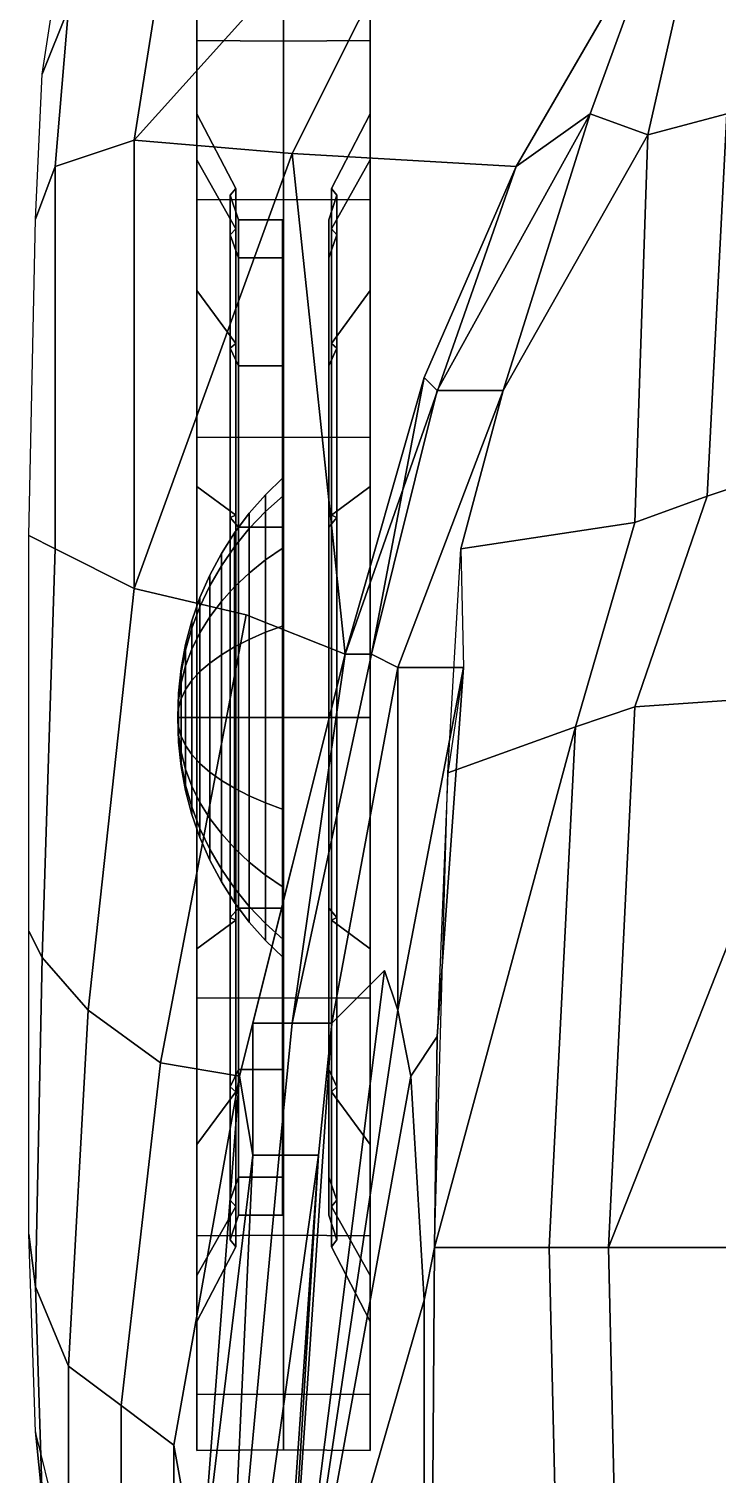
# Model space of a CAD drawing. Extents: x -29 to 31, y -38 to 119.
# Drawn here: x -29.43 to -16.37, y 67.41 to 94.82 of the extents above; entities that cross this region are included whole.
import ezdxf

# ---------------------------------------------------------------- set-up
doc = ezdxf.new("R2010")
doc.units = 0
doc.header["$MEASUREMENT"] = 0
for name, color, linetype in [('BACK', 7, 'CONTINUOUS'), ('BACKFENDER', 7, 'CONTINUOUS'), ('BACKSIDE', 7, 'CONTINUOUS'), ('BACKWINDOW', 251, 'CONTINUOUS'), ('ROOF', 7, 'CONTINUOUS'), ('TIRES', 7, 'CONTINUOUS'), ('WINDMOLD', 7, 'CONTINUOUS')]:
    doc.layers.add(name, color=color, linetype=linetype)

msp = doc.modelspace()

# ---------------------------------------------------------------- linework, layer by layer
at = {"layer": 'BACK', "color": 1, "linetype": 'Continuous'}
for points in [[(-16.181, 93.208, -1.192), (-17.681, 92.808, -1.992), (-16.681, 97.208, -5.892), (-14.981, 97.708, -5.192)], [(-17.681, 92.808, -1.992), (-18.781, 93.208, -4.392), (-17.681, 96.208, -7.192), (-16.681, 97.208, -5.892)]]:
    msp.add_3dface(points, dxfattribs=at)
at = {"layer": 'BACKFENDER', "color": 1, "linetype": 'Continuous'}
for points in [[(-28.681, 95.208, -14.942), (-29.181, 93.958, -16.192), (-28.681, 97.208, -20.942), (-27.931, 98.208, -18.442)], [(-20.181, 92.208, -4.442), (-24.431, 92.458, -6.192), (-21.931, 97.458, -9.442), (-17.431, 96.958, -9.192)], [(-28.931, 92.208, -10.442), (-29.306, 91.208, -12.442), (-29.181, 93.958, -16.192), (-28.681, 95.208, -14.942)], [(-27.431, 84.208, -4.442), (-28.931, 84.958, -6.442), (-28.931, 92.208, -10.442), (-27.431, 92.708, -8.442)], [(-27.431, 84.208, -4.442), (-27.431, 92.708, -8.442), (-24.431, 92.458, -6.192)], [(-23.431, 82.958, -2.192), (-25.306, 83.708, -2.942), (-27.431, 84.208, -4.442), (-24.431, 92.458, -6.192)], [(-23.431, 82.958, -2.192), (-24.431, 92.458, -6.192), (-20.181, 92.208, -4.442)], [(-28.931, 84.958, -6.442), (-29.431, 85.208, -9.442), (-29.306, 91.208, -12.442), (-28.931, 92.208, -10.442)], [(-21.931, 88.208, -3.092), (-23.431, 82.958, -2.192), (-20.181, 92.208, -4.442)], [(-29.181, 77.208, -7.192), (-29.431, 77.708, -9.442), (-29.431, 85.208, -9.442), (-28.931, 84.958, -6.442)], [(-28.306, 76.208, -5.942), (-29.181, 77.208, -7.192), (-28.931, 84.958, -6.442), (-27.431, 84.208, -4.442)], [(-26.931, 75.208, -4.942), (-28.306, 76.208, -5.942), (-27.431, 84.208, -4.442), (-25.306, 83.708, -2.942)], [(-25.431, 74.958, -4.192), (-26.931, 75.208, -4.942), (-25.306, 83.708, -2.942), (-23.431, 82.958, -2.192)], [(-29.306, 70.958, -10.942), (-29.431, 71.958, -12.192), (-29.431, 77.708, -9.442), (-29.181, 77.208, -7.192)], [(-28.681, 69.458, -9.942), (-29.306, 70.958, -10.942), (-29.181, 77.208, -7.192), (-28.306, 76.208, -5.942)], [(-27.681, 68.708, -8.942), (-28.681, 69.458, -9.942), (-28.306, 76.208, -5.942), (-26.931, 75.208, -4.942)], [(-26.681, 67.958, -8.942), (-27.681, 68.708, -8.942), (-26.931, 75.208, -4.942), (-25.431, 74.958, -4.192)], [(-29.181, 66.958, -17.317), (-29.306, 68.208, -17.692), (-29.431, 71.958, -12.192), (-29.306, 70.958, -10.942)], [(-28.681, 65.458, -16.942), (-29.181, 66.958, -17.317), (-29.306, 70.958, -10.942), (-28.681, 69.458, -9.942)], [(-27.681, 64.708, -16.442), (-28.681, 65.458, -16.942), (-28.681, 69.458, -9.942), (-27.681, 68.708, -8.942)], [(-26.681, 63.458, -15.692), (-27.681, 64.708, -16.442), (-27.681, 68.708, -8.942), (-26.681, 67.958, -8.942)], [(-28.681, 64.708, -22.442), (-28.931, 66.708, -22.692), (-29.306, 68.208, -17.692), (-29.181, 66.958, -17.317)]]:
    msp.add_3dface(points, dxfattribs=at)
at = {"layer": 'BACKSIDE', "color": 1, "linetype": 'Continuous'}
for points in [[(-18.781, 93.208, -4.392), (-20.181, 92.208, -4.442), (-17.431, 96.958, -9.192), (-17.681, 96.208, -7.192)], [(-21.681, 87.958, -0.192), (-21.931, 88.208, -3.092), (-20.181, 92.208, -4.442), (-18.781, 93.208, -4.392)], [(-20.431, 87.958, 2.058), (-21.681, 87.958, -0.192), (-18.781, 93.208, -4.392)], [(-22.931, 82.958, -1.192), (-23.431, 82.958, -2.192), (-21.931, 88.208, -3.092)], [(-22.931, 82.958, -1.192), (-21.931, 88.208, -3.092), (-21.681, 87.958, -0.192)], [(-22.431, 82.708, 2.308), (-22.931, 82.958, -1.192), (-21.681, 87.958, -0.192), (-20.431, 87.958, 2.058)], [(-21.181, 82.708, 6.308), (-22.431, 82.708, 2.308), (-20.431, 87.958, 2.058), (-21.231, 84.958, 4.808)], [(-25.181, 75.958, -1.192), (-25.431, 74.958, -4.192), (-23.431, 82.958, -2.192)], [(-24.431, 75.958, -0.192), (-25.181, 75.958, -1.192), (-23.431, 82.958, -2.192)], [(-23.681, 75.958, 3.058), (-24.431, 75.958, -0.192), (-22.931, 82.958, -1.192), (-22.431, 82.708, 2.308)], [(-24.431, 75.958, -0.192), (-23.431, 82.958, -2.192), (-22.931, 82.958, -1.192)], [(-22.431, 76.208, 7.808), (-22.681, 76.958, 5.308), (-23.681, 75.958, 3.058), (-22.431, 82.708, 2.308)], [(-21.681, 75.708, 10.908), (-22.181, 74.958, 9.558), (-22.431, 76.208, 7.808), (-21.181, 82.708, 6.308)], [(-22.431, 76.208, 7.808), (-22.431, 82.708, 2.308), (-21.181, 82.708, 6.308)], [(-21.681, 75.708, 10.908), (-21.181, 82.708, 6.308), (-21.481, 80.708, 7.608)], [(-25.181, 73.458, -1.192), (-25.431, 74.958, -4.192), (-25.181, 75.958, -1.192)], [(-24.681, 73.458, 0.058), (-25.181, 73.458, -1.192), (-25.181, 75.958, -1.192), (-24.431, 75.958, -0.192)], [(-23.681, 75.958, 3.058), (-23.931, 73.458, 1.308), (-24.681, 73.458, 0.058), (-24.431, 75.958, -0.192)], [(-21.731, 71.708, 13.308), (-21.931, 70.708, 12.308), (-22.181, 74.958, 9.558), (-21.681, 75.708, 10.908)], [(-21.731, 71.708, 13.308), (-21.681, 75.708, 10.908), (-21.731, 71.708, 13.308)], [(-26.181, 65.208, -0.692), (-26.681, 67.958, -8.942), (-25.431, 74.958, -4.192)], [(-26.181, 65.208, -0.692), (-25.431, 74.958, -4.192), (-25.181, 73.458, -1.192)], [(-25.681, 62.708, 0.558), (-26.431, 62.708, -0.442), (-26.181, 65.208, -0.692), (-25.181, 73.458, -1.192)], [(-25.431, 62.708, 1.308), (-25.681, 62.708, 0.558), (-24.681, 73.458, 0.058), (-23.931, 73.458, 1.308)], [(-25.681, 62.708, 0.558), (-25.181, 73.458, -1.192), (-24.681, 73.458, 0.058)], [(-24.681, 62.708, 1.558), (-25.431, 62.708, 1.308), (-23.931, 73.458, 1.308)], [(-21.768, 66.333, 14.808), (-21.931, 65.208, 14.308), (-21.931, 70.708, 12.308), (-21.731, 71.708, 13.308)], [(-26.181, 65.208, -0.692), (-26.681, 65.208, -4.692), (-26.681, 65.458, -12.442), (-26.681, 67.958, -8.942)]]:
    msp.add_3dface(points, dxfattribs=at)
at = {"layer": 'BACKWINDOW', "linetype": 'Continuous'}
for points in [[(-24.681, 61.165, 8.115), (-23.681, 75.958, 3.058), (-22.681, 76.958, 5.308)], [(-24.681, 61.165, 8.115), (-22.681, 76.958, 5.308), (-22.431, 76.208, 7.808)], [(-24.681, 61.165, 8.115), (-22.431, 76.208, 7.808), (-22.181, 74.958, 9.558)], [(-24.681, 61.165, 8.115), (-23.931, 73.458, 1.308), (-23.681, 75.958, 3.058)], [(-24.681, 61.165, 8.115), (-22.181, 74.958, 9.558), (-21.931, 70.708, 12.308)], [(-24.681, 61.165, 8.115), (-24.681, 62.708, 1.558), (-23.931, 73.458, 1.308)], [(-24.681, 61.165, 8.115), (-21.931, 70.708, 12.308), (-21.931, 65.208, 14.308)]]:
    msp.add_3dface(points, dxfattribs=at)
at = {"layer": 'ROOF', "color": 1, "linetype": 'Continuous'}
for points in [[(-17.681, 92.808, -1.992), (-20.431, 87.958, 2.058), (-18.781, 93.208, -4.392)], [(-16.181, 93.208, -1.192), (-16.556, 85.958, 6.558), (-17.931, 85.458, 6.058), (-17.681, 92.808, -1.992)], [(-15.181, 88.833, 3.933), (-15.806, 86.208, 7.058), (-16.556, 85.958, 6.558), (-16.181, 93.208, -1.192)], [(-17.681, 92.808, -1.992), (-17.931, 85.458, 6.058), (-21.231, 84.958, 4.808), (-20.431, 87.958, 2.058)], [(-15.806, 86.208, 7.058), (-16.181, 82.083, 12.808), (-17.931, 81.958, 11.558), (-16.556, 85.958, 6.558)], [(-16.556, 85.958, 6.558), (-17.931, 81.958, 11.558), (-19.056, 81.583, 10.683), (-17.931, 85.458, 6.058)], [(-17.931, 85.458, 6.058), (-19.056, 81.583, 10.683), (-21.481, 80.708, 7.608), (-21.231, 84.958, 4.808)], [(-19.056, 81.583, 10.683), (-17.931, 81.958, 11.558), (-18.431, 71.708, 16.308), (-19.556, 71.708, 15.683)], [(-17.931, 81.958, 11.558), (-16.181, 82.083, 12.808), (-14.931, 80.583, 14.058), (-18.431, 71.708, 16.308)], [(-19.056, 81.583, 10.683), (-19.556, 71.708, 15.683), (-21.731, 71.708, 13.308)], [(-19.056, 81.583, 10.683), (-21.731, 71.708, 13.308), (-21.481, 80.708, 7.608)], [(-10.181, 79.958, 16.058), (-11.181, 71.708, 19.433), (-18.431, 71.708, 16.308), (-14.931, 80.583, 14.058)], [(-21.731, 71.708, 13.308), (-19.556, 71.708, 15.683), (-19.306, 60.958, 18.433), (-21.806, 60.958, 16.308)], [(-19.556, 71.708, 15.683), (-18.431, 71.708, 16.308), (-18.181, 60.958, 19.058), (-19.306, 60.958, 18.433)], [(-18.431, 71.708, 16.308), (-11.181, 71.708, 19.433), (-12.181, 60.958, 22.183), (-18.181, 60.958, 19.058)]]:
    msp.add_3dface(points, dxfattribs=at)
at = {"layer": 'TIRES', "color": 245, "linetype": 'Continuous'}
for points in [[(-26.241, 94.597, -28.34), (-24.597, 94.588, -28.336), (-24.597, 95.645, -23.022), (-26.241, 95.655, -23.022)], [(-26.241, 92.338, -27.405), (-26.241, 94.597, -28.34), (-26.241, 95.655, -23.022), (-26.241, 93.21, -23.022)], [(-26.241, 95.655, -23.022), (-24.597, 95.645, -23.022), (-24.597, 94.588, -17.707), (-26.241, 94.597, -17.703)], [(-26.241, 93.21, -23.022), (-26.241, 95.655, -23.022), (-26.241, 94.597, -17.703), (-26.241, 92.338, -18.639)], [(-24.597, 94.588, -28.336), (-22.952, 94.597, -28.34), (-22.952, 95.655, -23.022), (-24.597, 95.645, -23.022)], [(-24.597, 95.645, -23.022), (-22.952, 95.655, -23.022), (-22.952, 94.597, -17.703), (-24.597, 94.588, -17.707)], [(-22.952, 94.597, -28.34), (-22.952, 92.338, -27.405), (-22.952, 93.21, -23.022), (-22.952, 95.655, -23.022)], [(-22.952, 95.655, -23.022), (-22.952, 93.21, -23.022), (-22.952, 92.338, -18.639), (-22.952, 94.597, -17.703)], [(-26.241, 91.585, -32.849), (-24.597, 91.577, -32.842), (-24.597, 94.588, -28.336), (-26.241, 94.597, -28.34)], [(-26.241, 89.856, -31.12), (-26.241, 91.585, -32.849), (-26.241, 94.597, -28.34), (-26.241, 92.338, -27.405)], [(-26.241, 94.597, -17.703), (-24.597, 94.588, -17.707), (-24.597, 91.577, -13.201), (-26.241, 91.585, -13.194)], [(-26.241, 92.338, -18.639), (-26.241, 94.597, -17.703), (-26.241, 91.585, -13.194), (-26.241, 89.856, -14.923)], [(-24.597, 91.577, -32.842), (-22.952, 91.585, -32.849), (-22.952, 94.597, -28.34), (-24.597, 94.588, -28.336)], [(-24.597, 94.588, -17.707), (-22.952, 94.597, -17.703), (-22.952, 91.585, -13.194), (-24.597, 91.577, -13.201)], [(-22.952, 91.585, -32.849), (-22.952, 89.856, -31.12), (-22.952, 92.338, -27.405), (-22.952, 94.597, -28.34)], [(-22.952, 94.597, -17.703), (-22.952, 92.338, -18.639), (-22.952, 89.856, -14.923), (-22.952, 91.585, -13.194)], [(-25.504, 91.029, -26.862), (-26.241, 92.338, -27.405), (-26.241, 93.21, -23.022), (-25.504, 91.793, -23.022)], [(-25.504, 91.793, -23.022), (-26.241, 93.21, -23.022), (-26.241, 92.338, -18.639), (-25.504, 91.029, -19.181)], [(-22.952, 92.338, -27.405), (-23.689, 91.029, -26.862), (-23.689, 91.793, -23.022), (-22.952, 93.21, -23.022)], [(-22.952, 93.21, -23.022), (-23.689, 91.793, -23.022), (-23.689, 91.029, -19.181), (-22.952, 92.338, -18.639)], [(-25.504, 88.854, -30.118), (-26.241, 89.856, -31.12), (-26.241, 92.338, -27.405), (-25.504, 91.029, -26.862)], [(-25.504, 91.029, -19.181), (-26.241, 92.338, -18.639), (-26.241, 89.856, -14.923), (-25.504, 88.854, -15.925)], [(-22.952, 89.856, -31.12), (-23.689, 88.854, -30.118), (-23.689, 91.029, -26.862), (-22.952, 92.338, -27.405)], [(-22.952, 92.338, -18.639), (-23.689, 91.029, -19.181), (-23.689, 88.854, -15.925), (-22.952, 89.856, -14.923)], [(-26.241, 87.076, -35.862), (-24.597, 87.072, -35.852), (-24.597, 91.577, -32.842), (-26.241, 91.585, -32.849)], [(-26.241, 86.14, -33.603), (-26.241, 87.076, -35.862), (-26.241, 91.585, -32.849), (-26.241, 89.856, -31.12)], [(-26.241, 91.585, -13.194), (-24.597, 91.577, -13.201), (-24.597, 87.072, -10.191), (-26.241, 87.076, -10.181)], [(-26.241, 89.856, -14.923), (-26.241, 91.585, -13.194), (-26.241, 87.076, -10.181), (-26.241, 86.14, -12.44)], [(-24.597, 87.072, -35.852), (-22.952, 87.076, -35.862), (-22.952, 91.585, -32.849), (-24.597, 91.577, -32.842)], [(-24.597, 91.577, -13.201), (-22.952, 91.585, -13.194), (-22.952, 87.076, -10.181), (-24.597, 87.072, -10.191)], [(-22.952, 87.076, -35.862), (-22.952, 86.14, -33.603), (-22.952, 89.856, -31.12), (-22.952, 91.585, -32.849)], [(-22.952, 91.585, -13.194), (-22.952, 89.856, -14.923), (-22.952, 86.14, -12.44), (-22.952, 87.076, -10.181)], [(-25.504, 85.598, -32.294), (-26.241, 86.14, -33.603), (-26.241, 89.856, -31.12), (-25.504, 88.854, -30.118)], [(-25.504, 88.854, -15.925), (-26.241, 89.856, -14.923), (-26.241, 86.14, -12.44), (-25.504, 85.598, -13.749)], [(-22.952, 86.14, -33.603), (-23.689, 85.598, -32.294), (-23.689, 88.854, -30.118), (-22.952, 89.856, -31.12)], [(-22.952, 89.856, -14.923), (-23.689, 88.854, -15.925), (-23.689, 85.598, -13.749), (-22.952, 86.14, -12.44)], [(-26.241, 81.757, -36.92), (-24.597, 81.757, -36.909), (-24.597, 87.072, -35.852), (-26.241, 87.076, -35.862)], [(-26.241, 81.757, -34.475), (-26.241, 81.757, -36.92), (-26.241, 87.076, -35.862), (-26.241, 86.14, -33.603)], [(-26.241, 87.076, -10.181), (-24.597, 87.072, -10.191), (-24.597, 81.757, -9.134), (-26.241, 81.757, -9.123)], [(-26.241, 86.14, -12.44), (-26.241, 87.076, -10.181), (-26.241, 81.757, -9.123), (-26.241, 81.757, -11.568)], [(-24.597, 81.757, -36.909), (-22.952, 81.757, -36.92), (-22.952, 87.076, -35.862), (-24.597, 87.072, -35.852)], [(-24.597, 87.072, -10.191), (-22.952, 87.076, -10.181), (-22.952, 81.757, -9.123), (-24.597, 81.757, -9.134)], [(-22.952, 81.757, -36.92), (-22.952, 81.757, -34.475), (-22.952, 86.14, -33.603), (-22.952, 87.076, -35.862)], [(-22.952, 87.076, -10.181), (-22.952, 86.14, -12.44), (-22.952, 81.757, -11.568), (-22.952, 81.757, -9.123)], [(-25.504, 81.757, -33.058), (-26.241, 81.757, -34.475), (-26.241, 86.14, -33.603), (-25.504, 85.598, -32.294)], [(-25.504, 85.598, -13.749), (-26.241, 86.14, -12.44), (-26.241, 81.757, -11.568), (-25.504, 81.757, -12.985)], [(-22.952, 81.757, -34.475), (-23.689, 81.757, -33.058), (-23.689, 85.598, -32.294), (-22.952, 86.14, -33.603)], [(-22.952, 86.14, -12.44), (-23.689, 85.598, -13.749), (-23.689, 81.757, -12.985), (-22.952, 81.757, -11.568)], [(-26.241, 76.438, -35.862), (-24.597, 76.442, -35.852), (-24.597, 81.757, -36.909), (-26.241, 81.757, -36.92)], [(-26.241, 77.374, -33.603), (-26.241, 76.438, -35.862), (-26.241, 81.757, -36.92), (-26.241, 81.757, -34.475)], [(-25.504, 77.916, -32.294), (-26.241, 77.374, -33.603), (-26.241, 81.757, -34.475), (-25.504, 81.757, -33.058)], [(-26.241, 81.757, -9.123), (-24.597, 81.757, -9.134), (-24.597, 76.442, -10.191), (-26.241, 76.438, -10.181)], [(-26.241, 81.757, -11.568), (-26.241, 81.757, -9.123), (-26.241, 76.438, -10.181), (-26.241, 77.374, -12.44)], [(-25.504, 81.757, -12.985), (-26.241, 81.757, -11.568), (-26.241, 77.374, -12.44), (-25.504, 77.916, -13.749)], [(-24.597, 76.442, -35.852), (-22.952, 76.438, -35.862), (-22.952, 81.757, -36.92), (-24.597, 81.757, -36.909)], [(-24.597, 81.757, -9.134), (-22.952, 81.757, -9.123), (-22.952, 76.438, -10.181), (-24.597, 76.442, -10.191)], [(-22.952, 77.374, -33.603), (-23.689, 77.916, -32.294), (-23.689, 81.757, -33.058), (-22.952, 81.757, -34.475)], [(-22.952, 81.757, -11.568), (-23.689, 81.757, -12.985), (-23.689, 77.916, -13.749), (-22.952, 77.374, -12.44)], [(-22.952, 76.438, -35.862), (-22.952, 77.374, -33.603), (-22.952, 81.757, -34.475), (-22.952, 81.757, -36.92)], [(-22.952, 81.757, -9.123), (-22.952, 81.757, -11.568), (-22.952, 77.374, -12.44), (-22.952, 76.438, -10.181)], [(-25.504, 74.66, -30.118), (-26.241, 73.658, -31.12), (-26.241, 77.374, -33.603), (-25.504, 77.916, -32.294)], [(-25.504, 77.916, -13.749), (-26.241, 77.374, -12.44), (-26.241, 73.658, -14.923), (-25.504, 74.66, -15.925)], [(-22.952, 73.658, -31.12), (-23.689, 74.66, -30.118), (-23.689, 77.916, -32.294), (-22.952, 77.374, -33.603)], [(-22.952, 77.374, -12.44), (-23.689, 77.916, -13.749), (-23.689, 74.66, -15.925), (-22.952, 73.658, -14.923)], [(-26.241, 73.658, -31.12), (-26.241, 71.93, -32.849), (-26.241, 76.438, -35.862), (-26.241, 77.374, -33.603)], [(-26.241, 77.374, -12.44), (-26.241, 76.438, -10.181), (-26.241, 71.93, -13.194), (-26.241, 73.658, -14.923)], [(-22.952, 71.93, -32.849), (-22.952, 73.658, -31.12), (-22.952, 77.374, -33.603), (-22.952, 76.438, -35.862)], [(-22.952, 76.438, -10.181), (-22.952, 77.374, -12.44), (-22.952, 73.658, -14.923), (-22.952, 71.93, -13.194)], [(-26.241, 71.93, -32.849), (-24.597, 71.937, -32.842), (-24.597, 76.442, -35.852), (-26.241, 76.438, -35.862)], [(-26.241, 76.438, -10.181), (-24.597, 76.442, -10.191), (-24.597, 71.937, -13.201), (-26.241, 71.93, -13.194)], [(-24.597, 71.937, -32.842), (-22.952, 71.93, -32.849), (-22.952, 76.438, -35.862), (-24.597, 76.442, -35.852)], [(-24.597, 76.442, -10.191), (-22.952, 76.438, -10.181), (-22.952, 71.93, -13.194), (-24.597, 71.937, -13.201)], [(-25.504, 72.485, -26.862), (-26.241, 71.176, -27.405), (-26.241, 73.658, -31.12), (-25.504, 74.66, -30.118)], [(-25.504, 74.66, -15.925), (-26.241, 73.658, -14.923), (-26.241, 71.176, -18.639), (-25.504, 72.485, -19.181)], [(-22.952, 71.176, -27.405), (-23.689, 72.485, -26.862), (-23.689, 74.66, -30.118), (-22.952, 73.658, -31.12)], [(-22.952, 73.658, -14.923), (-23.689, 74.66, -15.925), (-23.689, 72.485, -19.181), (-22.952, 71.176, -18.639)], [(-26.241, 71.176, -27.405), (-26.241, 68.917, -28.34), (-26.241, 71.93, -32.849), (-26.241, 73.658, -31.12)], [(-26.241, 73.658, -14.923), (-26.241, 71.93, -13.194), (-26.241, 68.917, -17.703), (-26.241, 71.176, -18.639)], [(-22.952, 68.917, -28.34), (-22.952, 71.176, -27.405), (-22.952, 73.658, -31.12), (-22.952, 71.93, -32.849)], [(-22.952, 71.93, -13.194), (-22.952, 73.658, -14.923), (-22.952, 71.176, -18.639), (-22.952, 68.917, -17.703)], [(-25.504, 71.721, -23.022), (-26.241, 70.304, -23.022), (-26.241, 71.176, -27.405), (-25.504, 72.485, -26.862)], [(-25.504, 72.485, -19.181), (-26.241, 71.176, -18.639), (-26.241, 70.304, -23.022), (-25.504, 71.721, -23.022)], [(-22.952, 70.304, -23.022), (-23.689, 71.721, -23.022), (-23.689, 72.485, -26.862), (-22.952, 71.176, -27.405)], [(-22.952, 71.176, -18.639), (-23.689, 72.485, -19.181), (-23.689, 71.721, -23.022), (-22.952, 70.304, -23.022)], [(-26.241, 68.917, -28.34), (-24.597, 68.926, -28.336), (-24.597, 71.937, -32.842), (-26.241, 71.93, -32.849)], [(-26.241, 71.93, -13.194), (-24.597, 71.937, -13.201), (-24.597, 68.926, -17.707), (-26.241, 68.917, -17.703)], [(-24.597, 68.926, -28.336), (-22.952, 68.917, -28.34), (-22.952, 71.93, -32.849), (-24.597, 71.937, -32.842)], [(-24.597, 71.937, -13.201), (-22.952, 71.93, -13.194), (-22.952, 68.917, -17.703), (-24.597, 68.926, -17.707)], [(-26.241, 70.304, -23.022), (-26.241, 67.859, -23.022), (-26.241, 68.917, -28.34), (-26.241, 71.176, -27.405)], [(-26.241, 71.176, -18.639), (-26.241, 68.917, -17.703), (-26.241, 67.859, -23.022), (-26.241, 70.304, -23.022)], [(-22.952, 67.859, -23.022), (-22.952, 70.304, -23.022), (-22.952, 71.176, -27.405), (-22.952, 68.917, -28.34)], [(-22.952, 68.917, -17.703), (-22.952, 71.176, -18.639), (-22.952, 70.304, -23.022), (-22.952, 67.859, -23.022)], [(-26.241, 67.859, -23.022), (-24.597, 67.869, -23.022), (-24.597, 68.926, -28.336), (-26.241, 68.917, -28.34)], [(-26.241, 68.917, -17.703), (-24.597, 68.926, -17.707), (-24.597, 67.869, -23.022), (-26.241, 67.859, -23.022)], [(-24.597, 67.869, -23.022), (-22.952, 67.859, -23.022), (-22.952, 68.917, -28.34), (-24.597, 68.926, -28.336)], [(-24.597, 68.926, -17.707), (-22.952, 68.917, -17.703), (-22.952, 67.859, -23.022), (-24.597, 67.869, -23.022)]]:
    msp.add_3dface(points, dxfattribs=at)
at = {"layer": 'TIRES', "color": 1, "linetype": 'Continuous'}
for points in [[(-25.61, 90.911, -26.813), (-25.504, 91.029, -26.862), (-25.504, 91.793, -23.022), (-25.61, 91.665, -23.022)], [(-25.61, 91.665, -23.022), (-25.504, 91.793, -23.022), (-25.504, 91.029, -19.181), (-25.61, 90.911, -19.23)], [(-25.454, 90.476, -26.633), (-25.61, 90.911, -26.813), (-25.61, 91.665, -23.022), (-25.454, 91.195, -23.022)], [(-25.454, 91.195, -23.022), (-25.61, 91.665, -23.022), (-25.61, 90.911, -19.23), (-25.454, 90.476, -19.41)], [(-23.583, 90.911, -26.813), (-23.739, 90.476, -26.633), (-23.739, 91.195, -23.022), (-23.583, 91.665, -23.022)], [(-23.583, 91.665, -23.022), (-23.739, 91.195, -23.022), (-23.739, 90.476, -19.41), (-23.583, 90.911, -19.23)], [(-23.689, 91.029, -26.862), (-23.583, 90.911, -26.813), (-23.583, 91.665, -23.022), (-23.689, 91.793, -23.022)], [(-23.689, 91.793, -23.022), (-23.583, 91.665, -23.022), (-23.583, 90.911, -19.23), (-23.689, 91.029, -19.181)], [(-25.61, 88.763, -30.028), (-25.504, 88.854, -30.118), (-25.504, 91.029, -26.862), (-25.61, 90.911, -26.813)], [(-25.61, 90.911, -19.23), (-25.504, 91.029, -19.181), (-25.504, 88.854, -15.925), (-25.61, 88.763, -16.015)], [(-24.617, 90.476, -26.633), (-25.454, 90.476, -26.633), (-25.454, 91.195, -23.022), (-24.617, 91.195, -23.022)], [(-24.617, 91.195, -23.022), (-25.454, 91.195, -23.022), (-25.454, 90.476, -19.41), (-24.617, 90.476, -19.41)], [(-24.606, 85.963, -24.764), (-24.617, 90.476, -26.633), (-24.617, 91.195, -23.022), (-24.606, 86.309, -23.022)], [(-24.606, 86.309, -23.022), (-24.617, 91.195, -23.022), (-24.617, 90.476, -19.41), (-24.606, 85.963, -21.28)], [(-23.689, 88.854, -30.118), (-23.583, 88.763, -30.028), (-23.583, 90.911, -26.813), (-23.689, 91.029, -26.862)], [(-23.689, 91.029, -19.181), (-23.583, 90.911, -19.23), (-23.583, 88.763, -16.015), (-23.689, 88.854, -15.925)], [(-25.454, 88.431, -29.695), (-25.61, 88.763, -30.028), (-25.61, 90.911, -26.813), (-25.454, 90.476, -26.633)], [(-25.454, 90.476, -19.41), (-25.61, 90.911, -19.23), (-25.61, 88.763, -16.015), (-25.454, 88.431, -16.348)], [(-23.583, 88.763, -30.028), (-23.739, 88.431, -29.695), (-23.739, 90.476, -26.633), (-23.583, 90.911, -26.813)], [(-23.583, 90.911, -19.23), (-23.739, 90.476, -19.41), (-23.739, 88.431, -16.348), (-23.583, 88.763, -16.015)], [(-24.617, 88.431, -29.695), (-25.454, 88.431, -29.695), (-25.454, 90.476, -26.633), (-24.617, 90.476, -26.633)], [(-24.617, 90.476, -19.41), (-25.454, 90.476, -19.41), (-25.454, 88.431, -16.348), (-24.617, 88.431, -16.348)], [(-24.606, 84.976, -26.24), (-24.617, 88.431, -29.695), (-24.617, 90.476, -26.633), (-24.606, 85.963, -24.764)], [(-24.606, 85.963, -21.28), (-24.617, 90.476, -19.41), (-24.617, 88.431, -16.348), (-24.606, 84.976, -19.803)], [(-25.61, 85.549, -32.176), (-25.504, 85.598, -32.294), (-25.504, 88.854, -30.118), (-25.61, 88.763, -30.028)], [(-25.61, 88.763, -16.015), (-25.504, 88.854, -15.925), (-25.504, 85.598, -13.749), (-25.61, 85.549, -13.867)], [(-23.689, 85.598, -32.294), (-23.583, 85.549, -32.176), (-23.583, 88.763, -30.028), (-23.689, 88.854, -30.118)], [(-23.689, 88.854, -15.925), (-23.583, 88.763, -16.015), (-23.583, 85.549, -13.867), (-23.689, 85.598, -13.749)], [(-25.454, 85.369, -31.741), (-25.61, 85.549, -32.176), (-25.61, 88.763, -30.028), (-25.454, 88.431, -29.695)], [(-25.454, 88.431, -16.348), (-25.61, 88.763, -16.015), (-25.61, 85.549, -13.867), (-25.454, 85.369, -14.302)], [(-23.583, 85.549, -32.176), (-23.739, 85.369, -31.741), (-23.739, 88.431, -29.695), (-23.583, 88.763, -30.028)], [(-23.583, 88.763, -16.015), (-23.739, 88.431, -16.348), (-23.739, 85.369, -14.302), (-23.583, 85.549, -13.867)], [(-24.617, 85.369, -31.741), (-25.454, 85.369, -31.741), (-25.454, 88.431, -29.695), (-24.617, 88.431, -29.695)], [(-24.617, 88.431, -16.348), (-25.454, 88.431, -16.348), (-25.454, 85.369, -14.302), (-24.617, 85.369, -14.302)], [(-24.606, 83.499, -27.227), (-24.617, 85.369, -31.741), (-24.617, 88.431, -29.695), (-24.606, 84.976, -26.24)], [(-24.606, 84.976, -19.803), (-24.617, 88.431, -16.348), (-24.617, 85.369, -14.302), (-24.606, 83.499, -18.816)], [(-25.61, 81.757, -32.93), (-25.504, 81.757, -33.058), (-25.504, 85.598, -32.294), (-25.61, 85.549, -32.176)], [(-25.61, 85.549, -13.867), (-25.504, 85.598, -13.749), (-25.504, 81.757, -12.985), (-25.61, 81.757, -13.113)], [(-25.454, 81.757, -32.459), (-25.61, 81.757, -32.93), (-25.61, 85.549, -32.176), (-25.454, 85.369, -31.741)], [(-25.454, 85.369, -14.302), (-25.61, 85.549, -13.867), (-25.61, 81.757, -13.113), (-25.454, 81.757, -13.584)], [(-23.583, 81.757, -32.93), (-23.739, 81.757, -32.459), (-23.739, 85.369, -31.741), (-23.583, 85.549, -32.176)], [(-23.583, 85.549, -13.867), (-23.739, 85.369, -14.302), (-23.739, 81.757, -13.584), (-23.583, 81.757, -13.113)], [(-23.689, 81.757, -33.058), (-23.583, 81.757, -32.93), (-23.583, 85.549, -32.176), (-23.689, 85.598, -32.294)], [(-23.689, 85.598, -13.749), (-23.583, 85.549, -13.867), (-23.583, 81.757, -13.113), (-23.689, 81.757, -12.985)], [(-24.617, 81.757, -32.459), (-25.454, 81.757, -32.459), (-25.454, 85.369, -31.741), (-24.617, 85.369, -31.741)], [(-24.617, 85.369, -14.302), (-25.454, 85.369, -14.302), (-25.454, 81.757, -13.584), (-24.617, 81.757, -13.584)], [(-24.606, 81.757, -27.574), (-24.617, 81.757, -32.459), (-24.617, 85.369, -31.741), (-24.606, 83.499, -27.227)], [(-24.606, 83.499, -18.816), (-24.617, 85.369, -14.302), (-24.617, 81.757, -13.584), (-24.606, 81.757, -18.469)], [(-25.61, 77.965, -32.176), (-25.504, 77.916, -32.294), (-25.504, 81.757, -33.058), (-25.61, 81.757, -32.93)], [(-25.454, 78.145, -31.741), (-25.61, 77.965, -32.176), (-25.61, 81.757, -32.93), (-25.454, 81.757, -32.459)], [(-25.61, 81.757, -13.113), (-25.504, 81.757, -12.985), (-25.504, 77.916, -13.749), (-25.61, 77.965, -13.867)], [(-25.454, 81.757, -13.584), (-25.61, 81.757, -13.113), (-25.61, 77.965, -13.867), (-25.454, 78.145, -14.302)], [(-24.617, 78.145, -31.741), (-25.454, 78.145, -31.741), (-25.454, 81.757, -32.459), (-24.617, 81.757, -32.459)], [(-24.617, 81.757, -13.584), (-25.454, 81.757, -13.584), (-25.454, 78.145, -14.302), (-24.617, 78.145, -14.302)], [(-24.606, 80.015, -27.227), (-24.617, 78.145, -31.741), (-24.617, 81.757, -32.459), (-24.606, 81.757, -27.574)], [(-24.606, 81.757, -18.469), (-24.617, 81.757, -13.584), (-24.617, 78.145, -14.302), (-24.606, 80.015, -18.816)], [(-23.583, 77.965, -32.176), (-23.739, 78.145, -31.741), (-23.739, 81.757, -32.459), (-23.583, 81.757, -32.93)], [(-23.583, 81.757, -13.113), (-23.739, 81.757, -13.584), (-23.739, 78.145, -14.302), (-23.583, 77.965, -13.867)], [(-23.689, 77.916, -32.294), (-23.583, 77.965, -32.176), (-23.583, 81.757, -32.93), (-23.689, 81.757, -33.058)], [(-23.689, 81.757, -12.985), (-23.583, 81.757, -13.113), (-23.583, 77.965, -13.867), (-23.689, 77.916, -13.749)], [(-24.606, 78.538, -26.24), (-24.617, 75.084, -29.695), (-24.617, 78.145, -31.741), (-24.606, 80.015, -27.227)], [(-24.606, 80.015, -18.816), (-24.617, 78.145, -14.302), (-24.617, 75.084, -16.348), (-24.606, 78.538, -19.803)], [(-24.606, 77.551, -24.764), (-24.617, 73.038, -26.633), (-24.617, 75.084, -29.695), (-24.606, 78.538, -26.24)], [(-24.606, 78.538, -19.803), (-24.617, 75.084, -16.348), (-24.617, 73.038, -19.41), (-24.606, 77.551, -21.28)], [(-25.454, 75.084, -29.695), (-25.61, 74.751, -30.028), (-25.61, 77.965, -32.176), (-25.454, 78.145, -31.741)], [(-25.454, 78.145, -14.302), (-25.61, 77.965, -13.867), (-25.61, 74.751, -16.015), (-25.454, 75.084, -16.348)], [(-24.617, 75.084, -29.695), (-25.454, 75.084, -29.695), (-25.454, 78.145, -31.741), (-24.617, 78.145, -31.741)], [(-24.617, 78.145, -14.302), (-25.454, 78.145, -14.302), (-25.454, 75.084, -16.348), (-24.617, 75.084, -16.348)], [(-23.583, 74.751, -30.028), (-23.739, 75.084, -29.695), (-23.739, 78.145, -31.741), (-23.583, 77.965, -32.176)], [(-23.583, 77.965, -13.867), (-23.739, 78.145, -14.302), (-23.739, 75.084, -16.348), (-23.583, 74.751, -16.015)], [(-25.61, 74.751, -30.028), (-25.504, 74.66, -30.118), (-25.504, 77.916, -32.294), (-25.61, 77.965, -32.176)], [(-25.61, 77.965, -13.867), (-25.504, 77.916, -13.749), (-25.504, 74.66, -15.925), (-25.61, 74.751, -16.015)], [(-23.689, 74.66, -30.118), (-23.583, 74.751, -30.028), (-23.583, 77.965, -32.176), (-23.689, 77.916, -32.294)], [(-23.689, 77.916, -13.749), (-23.583, 77.965, -13.867), (-23.583, 74.751, -16.015), (-23.689, 74.66, -15.925)], [(-24.606, 77.205, -23.022), (-24.617, 72.319, -23.022), (-24.617, 73.038, -26.633), (-24.606, 77.551, -24.764)], [(-24.606, 77.551, -21.28), (-24.617, 73.038, -19.41), (-24.617, 72.319, -23.022), (-24.606, 77.205, -23.022)], [(-25.454, 73.038, -26.633), (-25.61, 72.603, -26.813), (-25.61, 74.751, -30.028), (-25.454, 75.084, -29.695)], [(-25.454, 75.084, -16.348), (-25.61, 74.751, -16.015), (-25.61, 72.603, -19.23), (-25.454, 73.038, -19.41)], [(-24.617, 73.038, -26.633), (-25.454, 73.038, -26.633), (-25.454, 75.084, -29.695), (-24.617, 75.084, -29.695)], [(-24.617, 75.084, -16.348), (-25.454, 75.084, -16.348), (-25.454, 73.038, -19.41), (-24.617, 73.038, -19.41)], [(-23.583, 72.603, -26.813), (-23.739, 73.038, -26.633), (-23.739, 75.084, -29.695), (-23.583, 74.751, -30.028)], [(-23.583, 74.751, -16.015), (-23.739, 75.084, -16.348), (-23.739, 73.038, -19.41), (-23.583, 72.603, -19.23)], [(-25.61, 72.603, -26.813), (-25.504, 72.485, -26.862), (-25.504, 74.66, -30.118), (-25.61, 74.751, -30.028)], [(-25.61, 74.751, -16.015), (-25.504, 74.66, -15.925), (-25.504, 72.485, -19.181), (-25.61, 72.603, -19.23)], [(-23.689, 72.485, -26.862), (-23.583, 72.603, -26.813), (-23.583, 74.751, -30.028), (-23.689, 74.66, -30.118)], [(-23.689, 74.66, -15.925), (-23.583, 74.751, -16.015), (-23.583, 72.603, -19.23), (-23.689, 72.485, -19.181)], [(-25.454, 72.319, -23.022), (-25.61, 71.849, -23.022), (-25.61, 72.603, -26.813), (-25.454, 73.038, -26.633)], [(-25.454, 73.038, -19.41), (-25.61, 72.603, -19.23), (-25.61, 71.849, -23.022), (-25.454, 72.319, -23.022)], [(-24.617, 72.319, -23.022), (-25.454, 72.319, -23.022), (-25.454, 73.038, -26.633), (-24.617, 73.038, -26.633)], [(-24.617, 73.038, -19.41), (-25.454, 73.038, -19.41), (-25.454, 72.319, -23.022), (-24.617, 72.319, -23.022)], [(-23.583, 71.849, -23.022), (-23.739, 72.319, -23.022), (-23.739, 73.038, -26.633), (-23.583, 72.603, -26.813)], [(-23.583, 72.603, -19.23), (-23.739, 73.038, -19.41), (-23.739, 72.319, -23.022), (-23.583, 71.849, -23.022)], [(-25.61, 71.849, -23.022), (-25.504, 71.721, -23.022), (-25.504, 72.485, -26.862), (-25.61, 72.603, -26.813)], [(-25.61, 72.603, -19.23), (-25.504, 72.485, -19.181), (-25.504, 71.721, -23.022), (-25.61, 71.849, -23.022)], [(-23.689, 71.721, -23.022), (-23.583, 71.849, -23.022), (-23.583, 72.603, -26.813), (-23.689, 72.485, -26.862)], [(-23.689, 72.485, -19.181), (-23.583, 72.603, -19.23), (-23.583, 71.849, -23.022), (-23.689, 71.721, -23.022)]]:
    msp.add_3dface(points, dxfattribs=at)
at = {"layer": 'TIRES', "color": 255, "linetype": 'Continuous'}
for points in [[(-24.94, 85.663, -24.639), (-24.606, 85.963, -24.764), (-24.606, 86.309, -23.022), (-24.94, 85.984, -23.022)], [(-24.94, 85.984, -23.022), (-24.606, 86.309, -23.022), (-24.606, 85.963, -21.28), (-24.94, 85.663, -21.404)], [(-25.247, 85.34, -24.505), (-24.94, 85.663, -24.639), (-24.94, 85.984, -23.022), (-25.247, 85.635, -23.022)], [(-25.247, 85.635, -23.022), (-24.94, 85.984, -23.022), (-24.94, 85.663, -21.404), (-25.247, 85.34, -21.538)], [(-24.94, 84.746, -26.011), (-24.606, 84.976, -26.24), (-24.606, 85.963, -24.764), (-24.94, 85.663, -24.639)], [(-24.94, 85.663, -21.404), (-24.606, 85.963, -21.28), (-24.606, 84.976, -19.803), (-24.94, 84.746, -20.032)], [(-25.527, 84.996, -24.363), (-25.247, 85.34, -24.505), (-25.247, 85.635, -23.022), (-25.527, 85.262, -23.022)], [(-25.527, 85.262, -23.022), (-25.247, 85.635, -23.022), (-25.247, 85.34, -21.538), (-25.527, 84.996, -21.68)], [(-25.247, 84.499, -25.763), (-24.94, 84.746, -26.011), (-24.94, 85.663, -24.639), (-25.247, 85.34, -24.505)], [(-25.247, 85.34, -21.538), (-24.94, 85.663, -21.404), (-24.94, 84.746, -20.032), (-25.247, 84.499, -20.28)], [(-25.777, 84.633, -24.213), (-25.527, 84.996, -24.363), (-25.527, 85.262, -23.022), (-25.777, 84.87, -23.022)], [(-25.777, 84.87, -23.022), (-25.527, 85.262, -23.022), (-25.527, 84.996, -21.68), (-25.777, 84.633, -21.83)], [(-25.527, 84.236, -25.5), (-25.247, 84.499, -25.763), (-25.247, 85.34, -24.505), (-25.527, 84.996, -24.363)], [(-25.527, 84.996, -21.68), (-25.247, 85.34, -21.538), (-25.247, 84.499, -20.28), (-25.527, 84.236, -20.543)], [(-25.777, 83.958, -25.223), (-25.527, 84.236, -25.5), (-25.527, 84.996, -24.363), (-25.777, 84.633, -24.213)], [(-25.777, 84.633, -21.83), (-25.527, 84.996, -21.68), (-25.527, 84.236, -20.543), (-25.777, 83.958, -20.821)], [(-24.94, 83.375, -26.927), (-24.606, 83.499, -27.227), (-24.606, 84.976, -26.24), (-24.94, 84.746, -26.011)], [(-24.94, 84.746, -20.032), (-24.606, 84.976, -19.803), (-24.606, 83.499, -18.816), (-24.94, 83.375, -19.116)], [(-25.996, 84.253, -24.056), (-25.777, 84.633, -24.213), (-25.777, 84.87, -23.022), (-25.996, 84.459, -23.022)], [(-25.996, 84.459, -23.022), (-25.777, 84.87, -23.022), (-25.777, 84.633, -21.83), (-25.996, 84.253, -21.988)], [(-25.247, 83.241, -26.604), (-24.94, 83.375, -26.927), (-24.94, 84.746, -26.011), (-25.247, 84.499, -25.763)], [(-25.247, 84.499, -20.28), (-24.94, 84.746, -20.032), (-24.94, 83.375, -19.116), (-25.247, 83.241, -19.439)], [(-26.184, 83.86, -23.892), (-25.996, 84.253, -24.056), (-25.996, 84.459, -23.022), (-26.184, 84.033, -23.022)], [(-26.184, 84.033, -23.022), (-25.996, 84.459, -23.022), (-25.996, 84.253, -21.988), (-26.184, 83.86, -22.151)], [(-25.996, 83.668, -24.932), (-25.777, 83.958, -25.223), (-25.777, 84.633, -24.213), (-25.996, 84.253, -24.056)], [(-25.996, 84.253, -21.988), (-25.777, 84.633, -21.83), (-25.777, 83.958, -20.821), (-25.996, 83.668, -21.111)], [(-25.527, 83.099, -26.26), (-25.247, 83.241, -26.604), (-25.247, 84.499, -25.763), (-25.527, 84.236, -25.5)], [(-25.527, 84.236, -20.543), (-25.247, 84.499, -20.28), (-25.247, 83.241, -19.439), (-25.527, 83.099, -19.783)], [(-26.184, 83.366, -24.631), (-25.996, 83.668, -24.932), (-25.996, 84.253, -24.056), (-26.184, 83.86, -23.892)], [(-26.184, 83.86, -22.151), (-25.996, 84.253, -21.988), (-25.996, 83.668, -21.111), (-26.184, 83.366, -21.412)], [(-25.777, 82.948, -25.897), (-25.527, 83.099, -26.26), (-25.527, 84.236, -25.5), (-25.777, 83.958, -25.223)], [(-25.777, 83.958, -20.821), (-25.527, 84.236, -20.543), (-25.527, 83.099, -19.783), (-25.777, 82.948, -20.146)], [(-26.337, 83.454, -23.724), (-26.184, 83.86, -23.892), (-26.184, 84.033, -23.022), (-26.337, 83.593, -23.022)], [(-26.337, 83.593, -23.022), (-26.184, 84.033, -23.022), (-26.184, 83.86, -22.151), (-26.337, 83.454, -22.319)], [(-25.996, 82.791, -25.518), (-25.777, 82.948, -25.897), (-25.777, 83.958, -25.223), (-25.996, 83.668, -24.932)], [(-25.996, 83.668, -21.111), (-25.777, 83.958, -20.821), (-25.777, 82.948, -20.146), (-25.996, 82.791, -20.525)], [(-26.337, 83.055, -24.32), (-26.184, 83.366, -24.631), (-26.184, 83.86, -23.892), (-26.337, 83.454, -23.724)], [(-26.337, 83.454, -22.319), (-26.184, 83.86, -22.151), (-26.184, 83.366, -21.412), (-26.337, 83.055, -21.723)], [(-26.184, 82.628, -25.124), (-25.996, 82.791, -25.518), (-25.996, 83.668, -24.932), (-26.184, 83.366, -24.631)], [(-26.184, 83.366, -21.412), (-25.996, 83.668, -21.111), (-25.996, 82.791, -20.525), (-26.184, 82.628, -20.919)], [(-26.457, 83.038, -23.552), (-26.337, 83.454, -23.724), (-26.337, 83.593, -23.022), (-26.457, 83.143, -23.022)], [(-26.457, 83.143, -23.022), (-26.337, 83.593, -23.022), (-26.337, 83.454, -22.319), (-26.457, 83.038, -22.491)], [(-26.457, 82.737, -24.002), (-26.337, 83.055, -24.32), (-26.337, 83.454, -23.724), (-26.457, 83.038, -23.552)], [(-26.457, 83.038, -22.491), (-26.337, 83.454, -22.319), (-26.337, 83.055, -21.723), (-26.457, 82.737, -22.041)], [(-26.337, 82.46, -24.718), (-26.184, 82.628, -25.124), (-26.184, 83.366, -24.631), (-26.337, 83.055, -24.32)], [(-26.337, 83.055, -21.723), (-26.184, 83.366, -21.412), (-26.184, 82.628, -20.919), (-26.337, 82.46, -21.325)], [(-25.247, 81.757, -26.899), (-24.94, 81.757, -27.249), (-24.94, 83.375, -26.927), (-25.247, 83.241, -26.604)], [(-25.247, 83.241, -19.439), (-24.94, 83.375, -19.116), (-24.94, 81.757, -18.794), (-25.247, 81.757, -19.144)], [(-24.94, 81.757, -27.249), (-24.606, 81.757, -27.574), (-24.606, 83.499, -27.227), (-24.94, 83.375, -26.927)], [(-24.94, 83.375, -19.116), (-24.606, 83.499, -18.816), (-24.606, 81.757, -18.469), (-24.94, 81.757, -18.794)], [(-26.541, 82.615, -23.377), (-26.457, 83.038, -23.552), (-26.457, 83.143, -23.022), (-26.541, 82.685, -23.022)], [(-26.541, 82.685, -23.022), (-26.457, 83.143, -23.022), (-26.457, 83.038, -22.491), (-26.541, 82.615, -22.666)], [(-26.457, 82.288, -24.302), (-26.337, 82.46, -24.718), (-26.337, 83.055, -24.32), (-26.457, 82.737, -24.002)], [(-26.457, 82.737, -22.041), (-26.337, 83.055, -21.723), (-26.337, 82.46, -21.325), (-26.457, 82.288, -21.741)], [(-25.777, 81.757, -26.134), (-25.527, 81.757, -26.527), (-25.527, 83.099, -26.26), (-25.777, 82.948, -25.897)], [(-25.777, 82.948, -20.146), (-25.527, 83.099, -19.783), (-25.527, 81.757, -19.516), (-25.777, 81.757, -19.909)], [(-25.527, 81.757, -26.527), (-25.247, 81.757, -26.899), (-25.247, 83.241, -26.604), (-25.527, 83.099, -26.26)], [(-25.527, 83.099, -19.783), (-25.247, 83.241, -19.439), (-25.247, 81.757, -19.144), (-25.527, 81.757, -19.516)], [(-26.541, 82.414, -23.678), (-26.457, 82.737, -24.002), (-26.457, 83.038, -23.552), (-26.541, 82.615, -23.377)], [(-26.541, 82.615, -22.666), (-26.457, 83.038, -22.491), (-26.457, 82.737, -22.041), (-26.541, 82.414, -22.365)], [(-26.184, 81.757, -25.297), (-25.996, 81.757, -25.724), (-25.996, 82.791, -25.518), (-26.184, 82.628, -25.124)], [(-26.184, 82.628, -20.919), (-25.996, 82.791, -20.525), (-25.996, 81.757, -20.32), (-26.184, 81.757, -20.746)], [(-25.996, 81.757, -25.724), (-25.777, 81.757, -26.134), (-25.777, 82.948, -25.897), (-25.996, 82.791, -25.518)], [(-25.996, 82.791, -20.525), (-25.777, 82.948, -20.146), (-25.777, 81.757, -19.909), (-25.996, 81.757, -20.32)], [(-26.59, 82.187, -23.2), (-26.541, 82.615, -23.377), (-26.541, 82.685, -23.022), (-26.59, 82.222, -23.022)], [(-26.59, 82.222, -23.022), (-26.541, 82.685, -23.022), (-26.541, 82.615, -22.666), (-26.59, 82.187, -22.843)], [(-26.59, 82.086, -23.351), (-26.541, 82.414, -23.678), (-26.541, 82.615, -23.377), (-26.59, 82.187, -23.2)], [(-26.59, 82.187, -22.843), (-26.541, 82.615, -22.666), (-26.541, 82.414, -22.365), (-26.59, 82.086, -22.692)], [(-26.541, 82.112, -23.879), (-26.457, 82.288, -24.302), (-26.457, 82.737, -24.002), (-26.541, 82.414, -23.678)], [(-26.541, 82.414, -22.365), (-26.457, 82.737, -22.041), (-26.457, 82.288, -21.741), (-26.541, 82.112, -22.164)], [(-26.337, 81.757, -24.858), (-26.184, 81.757, -25.297), (-26.184, 82.628, -25.124), (-26.337, 82.46, -24.718)], [(-26.337, 82.46, -21.325), (-26.184, 82.628, -20.919), (-26.184, 81.757, -20.746), (-26.337, 81.757, -21.185)], [(-26.59, 81.935, -23.452), (-26.541, 82.112, -23.879), (-26.541, 82.414, -23.678), (-26.59, 82.086, -23.351)], [(-26.59, 82.086, -22.692), (-26.541, 82.414, -22.365), (-26.541, 82.112, -22.164), (-26.59, 81.935, -22.592)], [(-26.541, 81.757, -23.95), (-26.457, 81.757, -24.408), (-26.457, 82.288, -24.302), (-26.541, 82.112, -23.879)], [(-26.541, 82.112, -22.164), (-26.457, 82.288, -21.741), (-26.457, 81.757, -21.635), (-26.541, 81.757, -22.093)], [(-26.457, 81.757, -24.408), (-26.337, 81.757, -24.858), (-26.337, 82.46, -24.718), (-26.457, 82.288, -24.302)], [(-26.457, 82.288, -21.741), (-26.337, 82.46, -21.325), (-26.337, 81.757, -21.185), (-26.457, 81.757, -21.635)], [(-26.604, 81.757, -23.022), (-26.59, 82.187, -23.2), (-26.59, 82.222, -23.022), (-26.604, 81.757, -23.022)], [(-26.604, 81.757, -23.022), (-26.59, 82.222, -23.022), (-26.59, 82.187, -22.843), (-26.604, 81.757, -23.022)], [(-26.604, 81.757, -23.022), (-26.59, 82.086, -23.351), (-26.59, 82.187, -23.2), (-26.604, 81.757, -23.022)], [(-26.604, 81.757, -23.022), (-26.59, 82.187, -22.843), (-26.59, 82.086, -22.692), (-26.604, 81.757, -23.022)], [(-26.604, 81.757, -23.022), (-26.59, 81.935, -23.452), (-26.59, 82.086, -23.351), (-26.604, 81.757, -23.022)], [(-26.604, 81.757, -23.022), (-26.59, 82.086, -22.692), (-26.59, 81.935, -22.592), (-26.604, 81.757, -23.022)], [(-26.59, 81.757, -23.487), (-26.541, 81.757, -23.95), (-26.541, 82.112, -23.879), (-26.59, 81.935, -23.452)], [(-26.59, 81.935, -22.592), (-26.541, 82.112, -22.164), (-26.541, 81.757, -22.093), (-26.59, 81.757, -22.556)], [(-26.604, 81.757, -23.022), (-26.59, 81.757, -23.487), (-26.59, 81.935, -23.452), (-26.604, 81.757, -23.022)], [(-26.604, 81.757, -23.022), (-26.59, 81.935, -22.592), (-26.59, 81.757, -22.556), (-26.604, 81.757, -23.022)], [(-26.604, 81.757, -23.022), (-26.59, 81.292, -23.022), (-26.59, 81.327, -23.2), (-26.604, 81.757, -23.022)], [(-26.604, 81.757, -23.022), (-26.59, 81.327, -23.2), (-26.59, 81.428, -23.351), (-26.604, 81.757, -23.022)], [(-26.604, 81.757, -23.022), (-26.59, 81.428, -23.351), (-26.59, 81.579, -23.452), (-26.604, 81.757, -23.022)], [(-26.604, 81.757, -23.022), (-26.59, 81.579, -23.452), (-26.59, 81.757, -23.487), (-26.604, 81.757, -23.022)], [(-26.604, 81.757, -23.022), (-26.59, 81.757, -22.556), (-26.59, 81.579, -22.592), (-26.604, 81.757, -23.022)], [(-26.604, 81.757, -23.022), (-26.59, 81.579, -22.592), (-26.59, 81.428, -22.692), (-26.604, 81.757, -23.022)], [(-26.604, 81.757, -23.022), (-26.59, 81.428, -22.692), (-26.59, 81.327, -22.843), (-26.604, 81.757, -23.022)], [(-26.604, 81.757, -23.022), (-26.59, 81.327, -22.843), (-26.59, 81.292, -23.022), (-26.604, 81.757, -23.022)], [(-26.59, 81.579, -23.452), (-26.541, 81.402, -23.879), (-26.541, 81.757, -23.95), (-26.59, 81.757, -23.487)], [(-26.59, 81.757, -22.556), (-26.541, 81.757, -22.093), (-26.541, 81.402, -22.164), (-26.59, 81.579, -22.592)], [(-26.541, 81.402, -23.879), (-26.457, 81.227, -24.302), (-26.457, 81.757, -24.408), (-26.541, 81.757, -23.95)], [(-26.541, 81.757, -22.093), (-26.457, 81.757, -21.635), (-26.457, 81.227, -21.741), (-26.541, 81.402, -22.164)], [(-26.457, 81.227, -24.302), (-26.337, 81.054, -24.718), (-26.337, 81.757, -24.858), (-26.457, 81.757, -24.408)], [(-26.457, 81.757, -21.635), (-26.337, 81.757, -21.185), (-26.337, 81.054, -21.325), (-26.457, 81.227, -21.741)], [(-26.337, 81.054, -24.718), (-26.184, 80.886, -25.124), (-26.184, 81.757, -25.297), (-26.337, 81.757, -24.858)], [(-26.337, 81.757, -21.185), (-26.184, 81.757, -20.746), (-26.184, 80.886, -20.919), (-26.337, 81.054, -21.325)], [(-26.184, 80.886, -25.124), (-25.996, 80.723, -25.518), (-25.996, 81.757, -25.724), (-26.184, 81.757, -25.297)], [(-26.184, 81.757, -20.746), (-25.996, 81.757, -20.32), (-25.996, 80.723, -20.525), (-26.184, 80.886, -20.919)], [(-25.996, 80.723, -25.518), (-25.777, 80.566, -25.897), (-25.777, 81.757, -26.134), (-25.996, 81.757, -25.724)], [(-25.996, 81.757, -20.32), (-25.777, 81.757, -19.909), (-25.777, 80.566, -20.146), (-25.996, 80.723, -20.525)], [(-25.777, 80.566, -25.897), (-25.527, 80.416, -26.26), (-25.527, 81.757, -26.527), (-25.777, 81.757, -26.134)], [(-25.777, 81.757, -19.909), (-25.527, 81.757, -19.516), (-25.527, 80.416, -19.783), (-25.777, 80.566, -20.146)], [(-25.527, 80.416, -26.26), (-25.247, 80.273, -26.604), (-25.247, 81.757, -26.899), (-25.527, 81.757, -26.527)], [(-25.527, 81.757, -19.516), (-25.247, 81.757, -19.144), (-25.247, 80.273, -19.439), (-25.527, 80.416, -19.783)], [(-25.247, 80.273, -26.604), (-24.94, 80.139, -26.927), (-24.94, 81.757, -27.249), (-25.247, 81.757, -26.899)], [(-25.247, 81.757, -19.144), (-24.94, 81.757, -18.794), (-24.94, 80.139, -19.116), (-25.247, 80.273, -19.439)], [(-24.94, 80.139, -26.927), (-24.606, 80.015, -27.227), (-24.606, 81.757, -27.574), (-24.94, 81.757, -27.249)], [(-24.94, 81.757, -18.794), (-24.606, 81.757, -18.469), (-24.606, 80.015, -18.816), (-24.94, 80.139, -19.116)], [(-26.59, 81.428, -23.351), (-26.541, 81.101, -23.678), (-26.541, 81.402, -23.879), (-26.59, 81.579, -23.452)], [(-26.59, 81.579, -22.592), (-26.541, 81.402, -22.164), (-26.541, 81.101, -22.365), (-26.59, 81.428, -22.692)], [(-26.59, 81.327, -23.2), (-26.541, 80.899, -23.377), (-26.541, 81.101, -23.678), (-26.59, 81.428, -23.351)], [(-26.59, 81.428, -22.692), (-26.541, 81.101, -22.365), (-26.541, 80.899, -22.666), (-26.59, 81.327, -22.843)], [(-26.59, 81.292, -23.022), (-26.541, 80.829, -23.022), (-26.541, 80.899, -23.377), (-26.59, 81.327, -23.2)], [(-26.59, 81.327, -22.843), (-26.541, 80.899, -22.666), (-26.541, 80.829, -23.022), (-26.59, 81.292, -23.022)], [(-26.541, 81.101, -23.678), (-26.457, 80.777, -24.002), (-26.457, 81.227, -24.302), (-26.541, 81.402, -23.879)], [(-26.541, 81.402, -22.164), (-26.457, 81.227, -21.741), (-26.457, 80.777, -22.041), (-26.541, 81.101, -22.365)], [(-26.457, 80.777, -24.002), (-26.337, 80.459, -24.32), (-26.337, 81.054, -24.718), (-26.457, 81.227, -24.302)], [(-26.457, 81.227, -21.741), (-26.337, 81.054, -21.325), (-26.337, 80.459, -21.723), (-26.457, 80.777, -22.041)], [(-26.541, 80.899, -23.377), (-26.457, 80.476, -23.552), (-26.457, 80.777, -24.002), (-26.541, 81.101, -23.678)], [(-26.541, 81.101, -22.365), (-26.457, 80.777, -22.041), (-26.457, 80.476, -22.491), (-26.541, 80.899, -22.666)], [(-26.541, 80.829, -23.022), (-26.457, 80.371, -23.022), (-26.457, 80.476, -23.552), (-26.541, 80.899, -23.377)], [(-26.541, 80.899, -22.666), (-26.457, 80.476, -22.491), (-26.457, 80.371, -23.022), (-26.541, 80.829, -23.022)], [(-26.337, 80.459, -24.32), (-26.184, 80.148, -24.631), (-26.184, 80.886, -25.124), (-26.337, 81.054, -24.718)], [(-26.337, 81.054, -21.325), (-26.184, 80.886, -20.919), (-26.184, 80.148, -21.412), (-26.337, 80.459, -21.723)], [(-26.184, 80.148, -24.631), (-25.996, 79.846, -24.932), (-25.996, 80.723, -25.518), (-26.184, 80.886, -25.124)], [(-26.184, 80.886, -20.919), (-25.996, 80.723, -20.525), (-25.996, 79.846, -21.111), (-26.184, 80.148, -21.412)], [(-26.457, 80.476, -23.552), (-26.337, 80.061, -23.724), (-26.337, 80.459, -24.32), (-26.457, 80.777, -24.002)], [(-26.457, 80.777, -22.041), (-26.337, 80.459, -21.723), (-26.337, 80.061, -22.319), (-26.457, 80.476, -22.491)], [(-25.996, 79.846, -24.932), (-25.777, 79.556, -25.223), (-25.777, 80.566, -25.897), (-25.996, 80.723, -25.518)], [(-25.996, 80.723, -20.525), (-25.777, 80.566, -20.146), (-25.777, 79.556, -20.821), (-25.996, 79.846, -21.111)], [(-26.457, 80.371, -23.022), (-26.337, 79.921, -23.022), (-26.337, 80.061, -23.724), (-26.457, 80.476, -23.552)], [(-26.457, 80.476, -22.491), (-26.337, 80.061, -22.319), (-26.337, 79.921, -23.022), (-26.457, 80.371, -23.022)], [(-26.337, 80.061, -23.724), (-26.184, 79.655, -23.892), (-26.184, 80.148, -24.631), (-26.337, 80.459, -24.32)], [(-26.337, 80.459, -21.723), (-26.184, 80.148, -21.412), (-26.184, 79.655, -22.151), (-26.337, 80.061, -22.319)], [(-25.777, 79.556, -25.223), (-25.527, 79.278, -25.5), (-25.527, 80.416, -26.26), (-25.777, 80.566, -25.897)], [(-25.777, 80.566, -20.146), (-25.527, 80.416, -19.783), (-25.527, 79.278, -20.543), (-25.777, 79.556, -20.821)], [(-25.527, 79.278, -25.5), (-25.247, 79.015, -25.763), (-25.247, 80.273, -26.604), (-25.527, 80.416, -26.26)], [(-25.527, 80.416, -19.783), (-25.247, 80.273, -19.439), (-25.247, 79.015, -20.28), (-25.527, 79.278, -20.543)], [(-26.337, 79.921, -23.022), (-26.184, 79.481, -23.022), (-26.184, 79.655, -23.892), (-26.337, 80.061, -23.724)], [(-26.337, 80.061, -22.319), (-26.184, 79.655, -22.151), (-26.184, 79.481, -23.022), (-26.337, 79.921, -23.022)], [(-26.184, 79.655, -23.892), (-25.996, 79.261, -24.056), (-25.996, 79.846, -24.932), (-26.184, 80.148, -24.631)], [(-26.184, 80.148, -21.412), (-25.996, 79.846, -21.111), (-25.996, 79.261, -21.988), (-26.184, 79.655, -22.151)], [(-25.247, 79.015, -25.763), (-24.94, 78.768, -26.011), (-24.94, 80.139, -26.927), (-25.247, 80.273, -26.604)], [(-25.247, 80.273, -19.439), (-24.94, 80.139, -19.116), (-24.94, 78.768, -20.032), (-25.247, 79.015, -20.28)], [(-24.94, 78.768, -26.011), (-24.606, 78.538, -26.24), (-24.606, 80.015, -27.227), (-24.94, 80.139, -26.927)], [(-24.94, 80.139, -19.116), (-24.606, 80.015, -18.816), (-24.606, 78.538, -19.803), (-24.94, 78.768, -20.032)], [(-25.996, 79.261, -24.056), (-25.777, 78.881, -24.213), (-25.777, 79.556, -25.223), (-25.996, 79.846, -24.932)], [(-25.996, 79.846, -21.111), (-25.777, 79.556, -20.821), (-25.777, 78.881, -21.83), (-25.996, 79.261, -21.988)], [(-26.184, 79.481, -23.022), (-25.996, 79.055, -23.022), (-25.996, 79.261, -24.056), (-26.184, 79.655, -23.892)], [(-26.184, 79.655, -22.151), (-25.996, 79.261, -21.988), (-25.996, 79.055, -23.022), (-26.184, 79.481, -23.022)], [(-25.777, 78.881, -24.213), (-25.527, 78.519, -24.363), (-25.527, 79.278, -25.5), (-25.777, 79.556, -25.223)], [(-25.777, 79.556, -20.821), (-25.527, 79.278, -20.543), (-25.527, 78.519, -21.68), (-25.777, 78.881, -21.83)], [(-25.996, 79.055, -23.022), (-25.777, 78.644, -23.022), (-25.777, 78.881, -24.213), (-25.996, 79.261, -24.056)], [(-25.996, 79.261, -21.988), (-25.777, 78.881, -21.83), (-25.777, 78.644, -23.022), (-25.996, 79.055, -23.022)], [(-25.527, 78.519, -24.363), (-25.247, 78.175, -24.505), (-25.247, 79.015, -25.763), (-25.527, 79.278, -25.5)], [(-25.527, 79.278, -20.543), (-25.247, 79.015, -20.28), (-25.247, 78.175, -21.538), (-25.527, 78.519, -21.68)], [(-25.247, 78.175, -24.505), (-24.94, 77.852, -24.639), (-24.94, 78.768, -26.011), (-25.247, 79.015, -25.763)], [(-25.247, 79.015, -20.28), (-24.94, 78.768, -20.032), (-24.94, 77.852, -21.404), (-25.247, 78.175, -21.538)], [(-25.777, 78.644, -23.022), (-25.527, 78.252, -23.022), (-25.527, 78.519, -24.363), (-25.777, 78.881, -24.213)], [(-25.777, 78.881, -21.83), (-25.527, 78.519, -21.68), (-25.527, 78.252, -23.022), (-25.777, 78.644, -23.022)], [(-24.94, 77.852, -24.639), (-24.606, 77.551, -24.764), (-24.606, 78.538, -26.24), (-24.94, 78.768, -26.011)], [(-24.94, 78.768, -20.032), (-24.606, 78.538, -19.803), (-24.606, 77.551, -21.28), (-24.94, 77.852, -21.404)], [(-25.527, 78.252, -23.022), (-25.247, 77.879, -23.022), (-25.247, 78.175, -24.505), (-25.527, 78.519, -24.363)], [(-25.527, 78.519, -21.68), (-25.247, 78.175, -21.538), (-25.247, 77.879, -23.022), (-25.527, 78.252, -23.022)], [(-25.247, 77.879, -23.022), (-24.94, 77.53, -23.022), (-24.94, 77.852, -24.639), (-25.247, 78.175, -24.505)], [(-25.247, 78.175, -21.538), (-24.94, 77.852, -21.404), (-24.94, 77.53, -23.022), (-25.247, 77.879, -23.022)], [(-24.94, 77.53, -23.022), (-24.606, 77.205, -23.022), (-24.606, 77.551, -24.764), (-24.94, 77.852, -24.639)], [(-24.94, 77.852, -21.404), (-24.606, 77.551, -21.28), (-24.606, 77.205, -23.022), (-24.94, 77.53, -23.022)]]:
    msp.add_3dface(points, dxfattribs=at)
at = {"layer": 'WINDMOLD', "color": 1, "linetype": 'Continuous'}
for points in [[(-24.431, 92.458, -6.192), (-27.431, 92.708, -8.442), (-22.931, 97.708, -10.942), (-21.931, 97.458, -9.442)], [(-27.431, 92.708, -8.442), (-26.681, 97.458, -12.692), (-22.931, 97.708, -10.942)], [(-27.431, 92.708, -8.442), (-28.931, 92.208, -10.442), (-28.681, 95.208, -14.942), (-26.681, 97.458, -12.692)]]:
    msp.add_3dface(points, dxfattribs=at)

doc.saveas('drawing.dxf')
